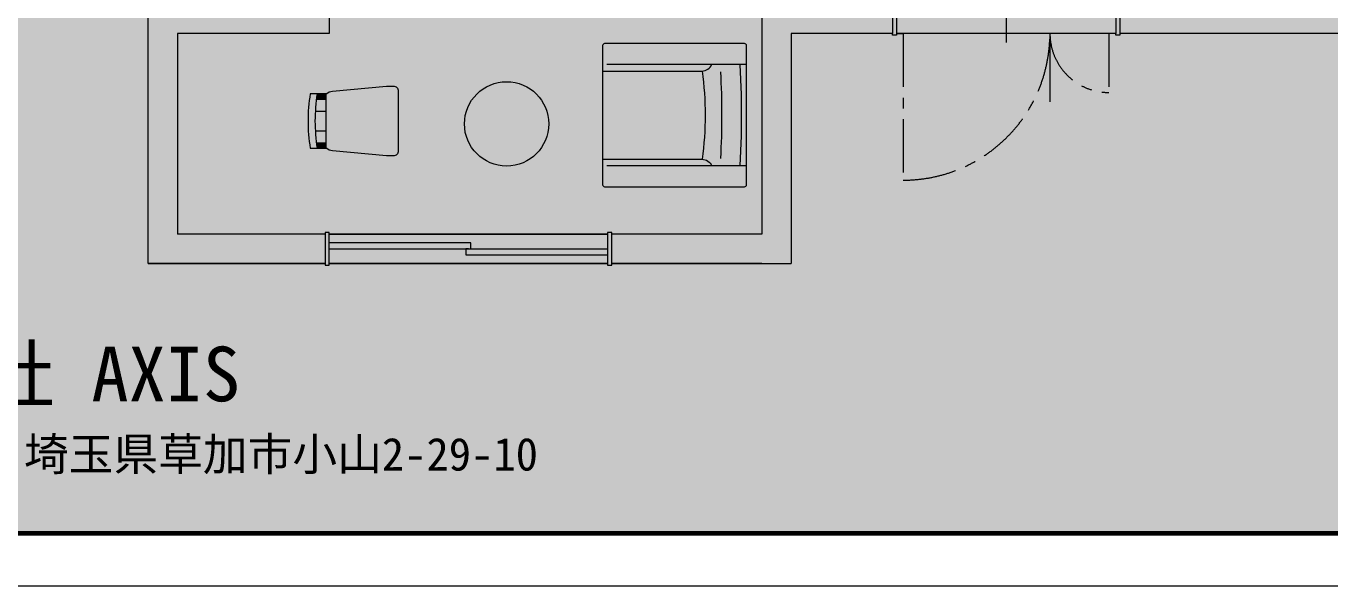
# Model space of a CAD drawing. Header units: millimetres. Extents: x -63086 to 144078, y -129912 to 13382.
# Drawn here: x 16292 to 24027, y -27048 to -23728 of the extents above; entities that cross this region are included whole.
import ezdxf

# ---------------------------------------------------------------- set-up
doc = ezdxf.new("R2010")
doc.units = ezdxf.units.MM
doc.linetypes.add('CENTERX2', pattern=[101.6, 63.5, -12.7, 12.7, -12.7])
doc.layers.get('0').update_dxf_attribs({"lineweight": 0})
for name, color, linetype, lineweight in [('003壁', 7, 'Continuous', 9), ('004建具', 7, 'Continuous', 9), ('01用紙枠', 7, 'Continuous', 5), ('097家具', 7, 'Continuous', 0), ('展開建具用', 250, 'Continuous', 9)]:
    doc.layers.add(name, color=color, linetype=linetype, lineweight=lineweight)
doc.styles.add('小岩', font='MS Mincho.ttf', dxfattribs={"height": 150})

# ---------------------------------------------------------------- blocks, each defined once
blk = doc.blocks.new('ソファ（CAD素材.com）addd6315')
at = {"color": 0, "linetype": 'ByBlock', "lineweight": -2}
for points in [[(413.5, 0, 0.239035), (425, 11.8), (425, 841.6, 0.351395), (412, 854.1), (-412, 854.1, 0.351395), (-425, 841.6), (-425, 11.8, 0.239035), (-413.5, 0), (413.5, 0)], [(256.3, 700.8, 0.029573), (-256.3, 700.8)], [(-261.2, 0), (-261.2, 590, 0.287763), (-300.6, 648.3)], [(261.2, 0), (261.2, 590, -0.287763), (300.6, 648.3)], [(-261.2, 590, -0.070077), (261.2, 590)]]:
    blk.add_lwpolyline(points, format="xyb", dxfattribs=at)
for points in [[(-300.6, 854.1), (-300.6, 26.1)], [(300.6, 854.1), (300.6, 26.1)], [(-300.6, 814.9), (-122.4, 821.4), (122.4, 821.4), (300.6, 814.9)]]:
    blk.add_lwpolyline(points, dxfattribs=at)
blk = doc.blocks.new('*U189')
at = {"color": 0, "linetype": 'ByBlock', "lineweight": -2}
blk.add_lwpolyline([(0, 535.4, 0.045154), (-161.5, 522.6), (-161.5, 427.3), (161.5, 427.3), (161.5, 522.6, 0.045154)], format="xyb", close=True, dxfattribs=at)
for points in [[(-161.5, 479.6, -0.035347), (0, 492.3, -0.035347), (161.5, 479.6)], [(161.5, 427.3, -0.135443), (177.9, 389.8), (207.5, 70.6), (207.5, 30, -0.414889), (177.4, 0), (-177.4, 0, -0.414889), (-207.5, 30), (-207.5, 70.6), (-177.9, 389.8, -0.135443), (-161.5, 427.3)]]:
    blk.add_lwpolyline(points, format="xyb", dxfattribs=at)
for points in [[(-128.9, 484), (-128.9, 427.3)], [(-57.6, 490.4), (-57.6, 427.3)], [(57.6, 490.4), (57.6, 427.3)], [(128.9, 484), (128.9, 427.3)]]:
    blk.add_lwpolyline(points, dxfattribs=at)

msp = doc.modelspace()

# ---------------------------------------------------------------- hatches: boundary and pattern name
at = {"ltscale": 10, "true_color": 0xfeeab9, "transparency": 33554480}
h = msp.add_hatch(color=254, dxfattribs=at)
h.dxf.hatch_style = 1
h.paths.add_polyline_path([(34635.0707, -10862.683), (11953.3987, -10862.683), (11953.3987, -26735.199), (34635.0707, -26735.199)])
at = {"layer": '003壁', "ltscale": 10, "true_color": 0xc7c8ca}
h = msp.add_hatch(color=9, dxfattribs=at)
h.dxf.hatch_style = 1
h.paths.add_polyline_path([(20831.4634, -19046.3749), (20511.4634, -19046.3749), (20326.4634, -19046.3749), (19011.4634, -19046.3749), (19011.4634, -18921.3749), (18826.4634, -18921.3749), (18814.2634, -18921.3749), (18814.2634, -19046.3749), (17191.4634, -19046.3749), (17191.4634, -15366.3749), (17016.4634, -15366.3749), (17016.4634, -19956.3749), (16416.4634, -19956.3749), (16416.4634, -20671.3749), (16416.4634, -22861.3749), (17016.4634, -22861.3749), (17016.4634, -25136.3749), (18066.4634, -25136.3749), (18066.4634, -24961.3749), (17191.4634, -24961.3749), (17191.4634, -23771.3749), (18091.4634, -23771.3749), (18091.4634, -23596.3749), (17191.4634, -23596.3749), (17191.4634, -22686.3749), (17006.4634, -22686.3749), (16591.4634, -22686.3749), (16591.4634, -21951.3749), (17016.4634, -21951.3749), (17191.4634, -21951.3749), (17191.4634, -21776.3749), (17006.4634, -21776.3749), (16591.4634, -21776.3749), (16591.4634, -20131.3749), (17016.4634, -20131.3749), (17191.4634, -20131.3749), (17191.4634, -19946.3749), (17191.4634, -19221.3749), (18836.4634, -19221.3749), (18836.4634, -19956.3749), (18836.4634, -20131.3749), (19011.4634, -20131.3749), (19011.4634, -19946.3749), (19011.4634, -19221.3749), (20656.4634, -19221.3749), (20656.4634, -19956.3749), (20656.4634, -20141.3749), (20656.4634, -20146.3749), (20831.4634, -20146.3749)])
at = {"layer": '003壁', "ltscale": 10, "true_color": 0xd5d3c0, "transparency": 33554521}
h = msp.add_hatch(color=254, dxfattribs=at)
h.dxf.hatch_style = 1
h.paths.add_polyline_path([(20655.2475, -20043.8749), (17190.2475, -20043.8749), (17190.2475, -24961.3749), (20655.2475, -24961.3749)])
at = {"layer": '003壁', "ltscale": 10, "true_color": 0xc7c8ca}
h = msp.add_hatch(color=9, dxfattribs=at)
h.dxf.hatch_style = 1
h.paths.add_polyline_path([(20831.4634, -21021.3749), (20701.4634, -21021.3749), (20701.4634, -21846.3749), (20656.4634, -21846.3749), (20656.4634, -23596.3749), (20656.4634, -24961.3749), (19766.4634, -24961.3749), (19766.4634, -25136.3749), (20831.4634, -25136.3749), (20831.4634, -23771.3749), (21431.4634, -23771.3749), (21431.4634, -23596.3749), (20831.4634, -23596.3749)])
h = msp.add_hatch(color=9, dxfattribs=at)
h.dxf.hatch_style = 1
h.paths.add_polyline_path([(24926.4634, -23596.3749), (24016.4634, -23596.3749), (24016.4634, -22231.3749), (24015.1412, -22231.3749), (23840.1412, -22231.3749), (23830.1412, -22231.3749), (22928.9798, -22231.3749), (22928.9798, -22406.3749), (22931.4634, -22406.3749), (22931.4634, -22683.8749), (23106.4634, -22683.8749), (23106.4634, -22406.3749), (23106.4634, -22321.3749), (23841.4634, -22321.3749), (23841.4634, -23596.3749), (23106.4634, -23596.3749), (23106.4634, -23333.8749), (22931.4634, -23333.8749), (22931.4634, -23596.3749), (22781.4634, -23596.3749), (22781.4634, -23771.3749), (24751.4634, -23771.3749), (24751.4634, -24138.8749), (24751.4634, -24226.3749), (24936.4634, -24226.3749), (24936.4634, -24051.3749), (24926.4634, -24051.3749)])
h = msp.add_hatch(color=9, dxfattribs=at)
h.dxf.hatch_style = 1
h.paths.add_polyline_path([(19741.4634, -24961.3749), (18091.4634, -24961.3749), (18091.4634, -25013.8749), (18931.4634, -25013.8749), (18931.4634, -25048.8749), (19741.4634, -25048.8749)])
h.paths.add_polyline_path([(19741.4634, -25083.8749), (18901.4634, -25083.8749), (18901.4634, -25048.8749), (18091.4634, -25048.8749), (18091.4634, -25136.3749), (19741.4634, -25136.3749)])
at = {"layer": '097家具', "ltscale": 10, "true_color": 0x868788}
h = msp.add_hatch(color=252, dxfattribs=at)
h.dxf.hatch_style = 1
h.paths.add_polyline_path([(20566.6382, -23843.9037, 0.351394567), (20554.1416, -23830.8726), (19724.3366, -23830.8726, 0.239034783), (19712.5489, -23842.3641), (19712.5489, -23994.6724), (20302.5921, -23994.6724, 0.287762939), (20360.8724, -23955.2787), (20566.6382, -23955.2787)])
h = msp.add_hatch(color=252, dxfattribs=at)
h.dxf.hatch_style = 1
h.paths.add_polyline_path([(20533.9076, -24378.2294), (20533.9076, -24133.5158), (20527.4169, -23955.2787), (20360.8724, -23955.2787, -0.287762939), (20302.5921, -23994.6724, -0.070076744), (20302.5921, -24517.0727, -0.287762939), (20360.8724, -24556.4664), (20527.4169, -24556.4664)])
h = msp.add_hatch(color=252, dxfattribs=at)
h.dxf.hatch_style = 1
h.paths.add_polyline_path([(20566.6382, -23955.2787), (20527.4169, -23955.2787), (20533.9076, -24133.5158), (20533.9076, -24378.2294), (20527.4169, -24556.4664), (20566.6382, -24556.4664)])
h = msp.add_hatch(color=252, dxfattribs=at)
h.dxf.hatch_style = 1
h.paths.add_polyline_path([(20302.5921, -23994.6724), (19712.5489, -23994.6724), (19712.5489, -24517.0727), (20302.5921, -24517.0727, 0.070076744)])
h = msp.add_hatch(color=252, dxfattribs=at)
h.dxf.hatch_style = 1
h.paths.add_polyline_path([(18021.0766, -24129.0331), (17978.0921, -24129.0331, 0.045154209), (17965.2573, -24290.5302, 0.045154209), (17978.0921, -24452.0273), (18021.0766, -24452.0273, -0.035346844), (18008.3647, -24290.5302, -0.035346844)])
h = msp.add_hatch(color=252, dxfattribs=at)
h.dxf.hatch_style = 1
h.paths.add_polyline_path([(18073.3777, -24129.0331), (18021.0766, -24129.0331, 0.007161654), (18016.6573, -24161.5961), (18073.3777, -24161.5961)])
h = msp.add_hatch(color=252, dxfattribs=at)
h.dxf.hatch_style = 1
h.paths.add_polyline_path([(18500.6665, -24112.961, 0.413538315), (18470.6665, -24083.0302), (18430.0854, -24083.0302), (18110.8254, -24112.6421, 0.135442848), (18073.3777, -24129.0331), (18073.3777, -24452.0273, 0.135442848), (18110.8254, -24468.4183), (18430.0854, -24498.0302), (18470.6665, -24498.0302, 0.414889133), (18500.6665, -24467.961)])
h = msp.add_hatch(color=252, dxfattribs=at)
h.dxf.hatch_style = 1
h.paths.add_polyline_path([(19393.1596, -24307.4777, 1), (18893.1596, -24307.4777, 1)])
h = msp.add_hatch(color=252, dxfattribs=at)
h.dxf.hatch_style = 1
h.paths.add_polyline_path([(18073.3777, -24232.9614), (18010.2648, -24232.9614, 0.01255436), (18008.3647, -24290.5302, 0.01255436), (18010.2648, -24348.099), (18073.3777, -24348.099)])
h = msp.add_hatch(color=252, dxfattribs=at)
h.dxf.hatch_style = 1
h.paths.add_polyline_path([(18073.3777, -24419.4642), (18016.6573, -24419.4642, 0.007161654), (18021.0766, -24452.0273), (18073.3777, -24452.0273)])
h = msp.add_hatch(color=252, dxfattribs=at)
h.dxf.hatch_style = 1
h.paths.add_polyline_path([(20566.6382, -24556.4664), (20360.8724, -24556.4664, 0.287762939), (20302.5921, -24517.0727), (19712.5489, -24517.0727), (19712.5489, -24669.381, 0.239034783), (19724.3366, -24680.8726), (20554.1416, -24680.8726, 0.40200072), (20566.6382, -24665.2867)])

# ---------------------------------------------------------------- linework, layer by layer
at = {"layer": '003壁', "ltscale": 10}
for p, q in [((17016.4634, -25136.3749), (17016.4634, -22861.3749)), ((18091.4634, -23596.3749), (18091.4634, -23771.3749)), ((18091.4634, -23771.3749), (17191.4634, -23771.3749)), ((17191.4634, -23771.3749), (17191.4634, -24961.3749)), ((17191.4634, -25136.3749), (17016.4634, -25136.3749)), ((17016.4634, -25136.3749), (18066.4634, -25136.3749)), ((19766.4634, -25136.3749), (20831.4634, -25136.3749))]:
    msp.add_line(p, q, dxfattribs=at)
at = {"layer": '003壁'}
for p, q in [((20656.4634, -23596.3749), (20656.4634, -24961.3749)), ((21431.4634, -23771.3749), (20831.4634, -23771.3749)), ((20831.4634, -23771.3749), (20831.4634, -25136.3749)), ((22756.4634, -23771.3749), (21456.4634, -23771.3749)), ((24751.4634, -23771.3749), (22781.4634, -23771.3749)), ((18066.4634, -24961.3749), (17191.4634, -24961.3749)), ((20656.4634, -24961.3749), (19766.4634, -24961.3749)), ((18066.4634, -25136.3749), (17191.4634, -25136.3749)), ((20656.4634, -25136.3749), (19766.4634, -25136.3749))]:
    msp.add_line(p, q, dxfattribs=at)
at = {"layer": '004建具'}
for p, q in [((22106.4634, -23547.3206), (22106.4634, -23824.8289)), ((21431.4634, -23596.3749), (21431.4634, -23771.3749)), ((21456.4634, -23596.3749), (21456.4634, -23771.3749)), ((22756.4634, -23596.3749), (22756.4634, -23771.3749)), ((22781.4634, -23596.3749), (22781.4634, -23771.3749)), ((21431.4634, -23781.3749), (21431.4634, -23771.3749)), ((21456.4634, -23781.3749), (21431.4634, -23781.3749)), ((21456.4634, -23771.3749), (21456.4634, -23781.3749)), ((21456.4634, -23771.3749), (21496.4634, -23771.3749)), ((22716.4634, -23771.3749), (22366.4634, -23771.3749)), ((22366.4634, -23771.3749), (22366.4634, -24177.4676)), ((22756.4634, -23771.3749), (22716.4634, -23771.3749)), ((22756.4634, -23781.3749), (22756.4634, -23771.3749)), ((22781.4634, -23781.3749), (22756.4634, -23781.3749)), ((22781.4634, -23771.3749), (22781.4634, -23781.3749))]:
    msp.add_line(p, q, dxfattribs=at)
at = {"layer": '004建具', "linetype": 'CENTERX2', "ltscale": 5}
for p, q in [((21496.4634, -23771.3749), (21496.4634, -24641.3749)), ((22716.4634, -23771.3749), (22716.4634, -24121.3749))]:
    msp.add_line(p, q, dxfattribs=at)
at = {"layer": '004建具', "ltscale": 10}
for p, q in [((18091.4634, -24951.3749), (18066.4634, -24951.3749)), ((18066.4634, -24951.3749), (18066.4634, -24961.3749)), ((18091.4634, -24951.3749), (18066.4634, -24951.3749)), ((18066.4634, -24951.3749), (18066.4634, -25146.3749)), ((18066.4634, -24961.3749), (18066.4634, -25136.3749)), ((18091.4634, -24961.3749), (18091.4634, -24951.3749)), ((18091.4634, -25146.3749), (18091.4634, -24951.3749)), ((18091.4634, -25146.3749), (18091.4634, -24961.3749)), ((19741.4634, -24961.3749), (18091.4634, -24961.3749)), ((18091.4634, -24961.3749), (19741.4634, -24961.3749)), ((19766.4634, -24951.3749), (19741.4634, -24951.3749)), ((19741.4634, -24951.3749), (19741.4634, -24961.3749)), ((19766.4634, -24951.3749), (19741.4634, -24951.3749)), ((19741.4634, -24951.3749), (19741.4634, -25146.3749)), ((19741.4634, -24961.3749), (19741.4634, -25136.3749)), ((19766.4634, -24961.3749), (19766.4634, -24951.3749)), ((19766.4634, -25146.3749), (19766.4634, -24951.3749)), ((19766.4634, -25146.3749), (19766.4634, -24961.3749)), ((18931.4634, -25013.8749), (18091.4634, -25013.8749)), ((18091.4634, -25048.8749), (19741.4634, -25048.8749)), ((18916.4634, -25048.8749), (18901.4634, -25048.8749)), ((18901.4634, -25048.8749), (18901.4634, -25083.8749)), ((18916.4634, -25048.8749), (18931.4634, -25048.8749)), ((18931.4634, -25048.8749), (18931.4634, -25013.8749)), ((18066.4634, -25136.3749), (18066.4634, -25146.3749)), ((19741.4634, -25136.3749), (18091.4634, -25136.3749)), ((18091.4634, -25136.3749), (19741.4634, -25136.3749)), ((18901.4634, -25083.8749), (19741.4634, -25083.8749)), ((19741.4634, -25136.3749), (19741.4634, -25146.3749)), ((18066.4634, -25146.3749), (18091.4634, -25146.3749)), ((18066.4634, -25146.3749), (18091.4634, -25146.3749)), ((19741.4634, -25146.3749), (19766.4634, -25146.3749)), ((19741.4634, -25146.3749), (19766.4634, -25146.3749))]:
    msp.add_line(p, q, dxfattribs=at)
at = {"layer": '004建具', "linetype": 'CENTERX2', "ltscale": 5}
for centre, radius, start, end in [((21496.4634, -23771.3749), 870, 270, 0), ((22716.4634, -23771.3749), 350, 180, 270)]:
    msp.add_arc(centre, radius, start, end, dxfattribs=at)
at = {"layer": '01用紙枠'}
msp.add_lwpolyline([(11629.2572, -10550.1355), (11629.2572, -27047.7465), (34959.2122, -27047.7465), (34959.2122, -10550.1355)], close=True, dxfattribs=at)
msp.add_lwpolyline([(11629.2572, -10550.1355), (11629.2572, -27047.7465), (34959.2122, -27047.7465), (34959.2122, -10550.1355)], close=True, dxfattribs=at)
at = {"layer": '01用紙枠', "const_width": 27.7738}
msp.add_lwpolyline([(11953.3987, -26735.199), (34635.0707, -26735.199), (34635.0707, -10862.683), (11953.3987, -10862.683)], close=True, dxfattribs=at)
msp.add_lwpolyline([(11953.3987, -26735.199), (34635.0707, -26735.199), (34635.0707, -10862.683), (11953.3987, -10862.683)], close=True, dxfattribs=at)
msp.add_lwpolyline([(11953.3987, -26735.199), (34635.0707, -26735.199), (34635.0707, -10862.683), (11953.3987, -10862.683)], close=True, dxfattribs=at)
at = {"layer": '01用紙枠', "lineweight": 5, "const_width": 27.7738}
msp.add_lwpolyline([(11953.3987, -26735.199), (34635.0707, -26735.199), (34635.0707, -10862.683), (11953.3987, -10862.683)], close=True, dxfattribs=at)
msp.add_lwpolyline([(11953.3987, -26735.199), (34635.0707, -26735.199), (34635.0707, -10862.683), (11953.3987, -10862.683)], close=True, dxfattribs=at)
at = {"layer": '097家具', "ltscale": 10}
msp.add_circle((19143.1596, -24307.4777), 250, dxfattribs=at)
at = {"layer": '展開建具用', "ltscale": 10}
msp.add_lwpolyline([(11953.3987, -10862.683), (34635.0707, -10862.683), (34635.0707, -26735.199), (11953.3987, -26735.199)], close=True, dxfattribs=at)

# ---------------------------------------------------------------- block references
for name, p, rotation in [('ソファ（CAD素材.com）addd6315', (19712.5489, -24255.8726), 270), ('*U189', (18500.6665, -24290.5302), 89.99999999999999)]:
    msp.add_blockref(name, p, dxfattribs=dict(rotation=rotation))

# ---------------------------------------------------------------- texts
at = {"ltscale": 10, "insert": (14690.1932, -25628.6194), "char_height": 324.269981, "attachment_point": 1, "style": '小岩'}
msp.add_mtext_dynamic_manual_height_columns('\\pxt3;株式会社 AXIS\\P{\\H0.6x;〒340-0045\u3000埼玉県草加市小山2-29-10}', width=8969.594807, gutter_width=1621.3499, heights=[0], dxfattribs=at)

doc.saveas('drawing.dxf')
